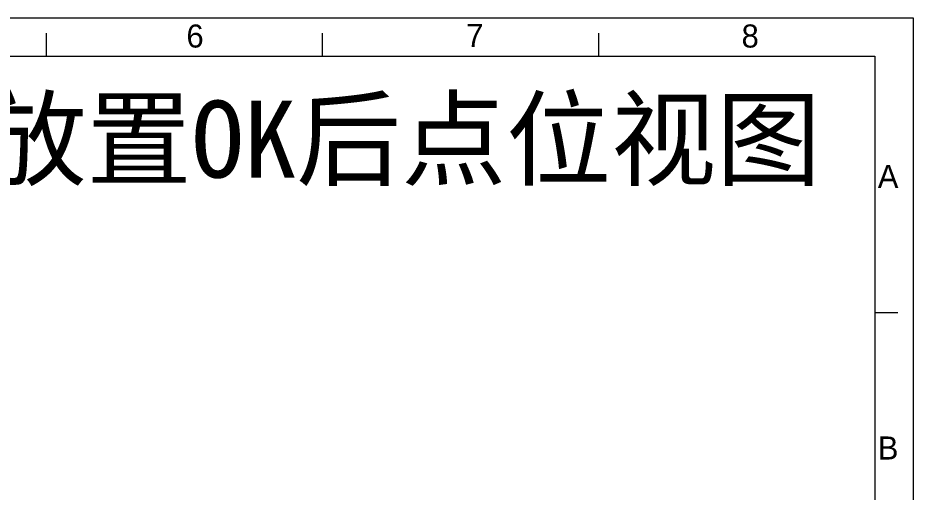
# Model space of a CAD drawing. Header units: millimetres. Extents: x 17 to 508, y 150 to 618.
# Drawn here: x 333 to 507.5, y 372.6 to 465.2 of the extents above; entities that cross this region are included whole.
import ezdxf

# ---------------------------------------------------------------- set-up
doc = ezdxf.new("R2010")
doc.units = ezdxf.units.MM
doc.layers.add('00点位图', color=100, linetype='Continuous')
doc.layers.add('设计图框', color=120, linetype='Continuous')
doc.styles.add('SLDTEXTSTYLE0', font='simhei.ttf', dxfattribs={"bigfont": 'bigfont'})
doc.styles.add('SLDTEXTSTYLE1', font='', dxfattribs={"bigfont": 'bigfont'})
doc.styles.get('SLDTEXTSTYLE1').set_extended_font_data('汉仪长仿宋体')

# ---------------------------------------------------------------- blocks, each defined once
blk = doc.blocks.new('YHD点位图')
at = {"layer": '00点位图', "color": 4, "linetype": 'Continuous', "lineweight": 18}
for p, q in [((1662.8, 1446.33), (1959.8, 1446.33)), ((1959.8, 1446.33), (1959.8, 1236.33)), ((1847.19, 1441.33), (1847.19, 1444.33)), ((1883.07, 1441.33), (1883.07, 1444.33)), ((1918.95, 1441.33), (1918.95, 1444.33)), ((1667.8, 1441.33), (1954.8, 1441.33)), ((1954.8, 1441.33), (1954.8, 1241.33)), ((1954.83, 1407.99), (1957.83, 1407.99))]:
    blk.add_line(p, q, dxfattribs=at)
at = {"layer": '00点位图', "color": 4, "linetype": 'Continuous', "lineweight": 0, "attachment_point": 1}
for s, insert, char_height, style in [('6', (1865.38, 1445.47), 3, 'SLDTEXTSTYLE1'), ('7', (1901.73, 1445.54), 3, 'SLDTEXTSTYLE1'), ('8', (1937.51, 1445.47), 3, 'SLDTEXTSTYLE1'), ('{\\fSimSun|b0|i0|c134|p2;\\C1;产品放置OK后点位视图}', (1811.48, 1435.56), 10, 'SLDTEXTSTYLE0'), ('A', (1955.21, 1427.21), 3, 'SLDTEXTSTYLE1'), ('B', (1955.21, 1391.89), 3, 'SLDTEXTSTYLE1')]:
    blk.add_mtext(s, dxfattribs=dict(at, insert=insert, char_height=char_height, style=style))

msp = doc.modelspace()

# ---------------------------------------------------------------- block references
at = {"layer": '设计图框', "xscale": 1.5, "yscale": 1.5, "zscale": 1.5}
msp.add_blockref('YHD点位图', (-2432.17, -1704.34), dxfattribs=at)

doc.saveas('drawing.dxf')
